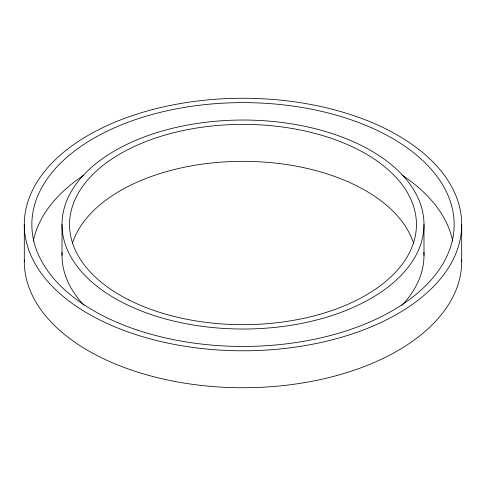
<?xml version="1.0" encoding="UTF-8"?>
<svg xmlns="http://www.w3.org/2000/svg" width="486" height="486" viewBox="0 0 486 486"><rect width="100%" height="100%" fill="white"/><g stroke="black" fill="none" stroke-linecap="round" stroke-linejoin="round"><path stroke-width="0.73" d="M461.7 224.526A218.7 126.263 0 0 1 133.65 333.876A218.7 126.263 0 0 1 133.65 115.176A218.7 126.263 0 0 1 461.7 224.526L461.7 261.474M423.992 224.526A180.992 104.496 0 0 1 152.501 315.025A180.992 104.496 0 0 1 152.501 134.033A180.992 104.496 0 0 1 423.992 224.526L423.992 255.314M62.008 224.526L62.008 255.314M24.3 224.526L24.3 261.474M461.682 259.98A218.7 126.263 0 0 1 243 387.737A218.7 126.263 0 0 1 24.318 259.98M72.408 243.358A173.453 100.14 0 0 1 243 161.334A173.453 100.14 0 0 1 413.592 243.358M33.279 241.129A211.161 121.913 0 0 1 83.829 175.203M402.171 175.203A211.161 121.913 0 0 1 452.721 241.129M423.92 252.398A180.992 104.496 0 0 1 401.849 305.396M84.151 305.396A180.992 104.496 0 0 1 62.08 252.398M128.638 299.819A173.453 100.14 0 0 0 413.118 244.063A173.453 100.14 0 0 0 187.244 129.701A173.453 100.14 0 0 0 128.638 299.819M137.423 330.103A211.161 121.913 0 0 0 454.161 224.526A211.161 121.913 0 0 0 137.423 118.949A211.161 121.913 0 0 0 137.423 330.103"/></g></svg>
